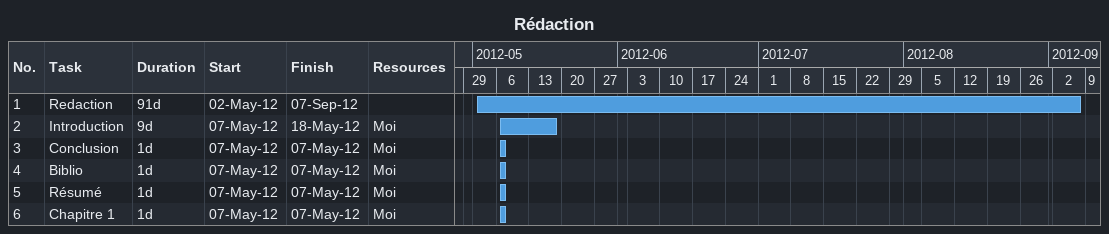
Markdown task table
Rédaction

| ID | Task | Duration | Start | Finish | Resources |
|---|---|---|---|---|---|
| 1 | Redaction | 91d | 2012-05-02 | 2012-09-07 |  |
| 2 | Introduction | 9d | 2012-05-07 | 2012-05-18 | Moi |
| 3 | Conclusion | 1d | 2012-05-07 | 2012-05-07 | Moi |
| 4 | Biblio | 1d | 2012-05-07 | 2012-05-07 | Moi |
| 5 | Résumé | 1d | 2012-05-07 | 2012-05-07 | Moi |
| 6 | Chapitre 1 | 1d | 2012-05-07 | 2012-05-07 | Moi |
